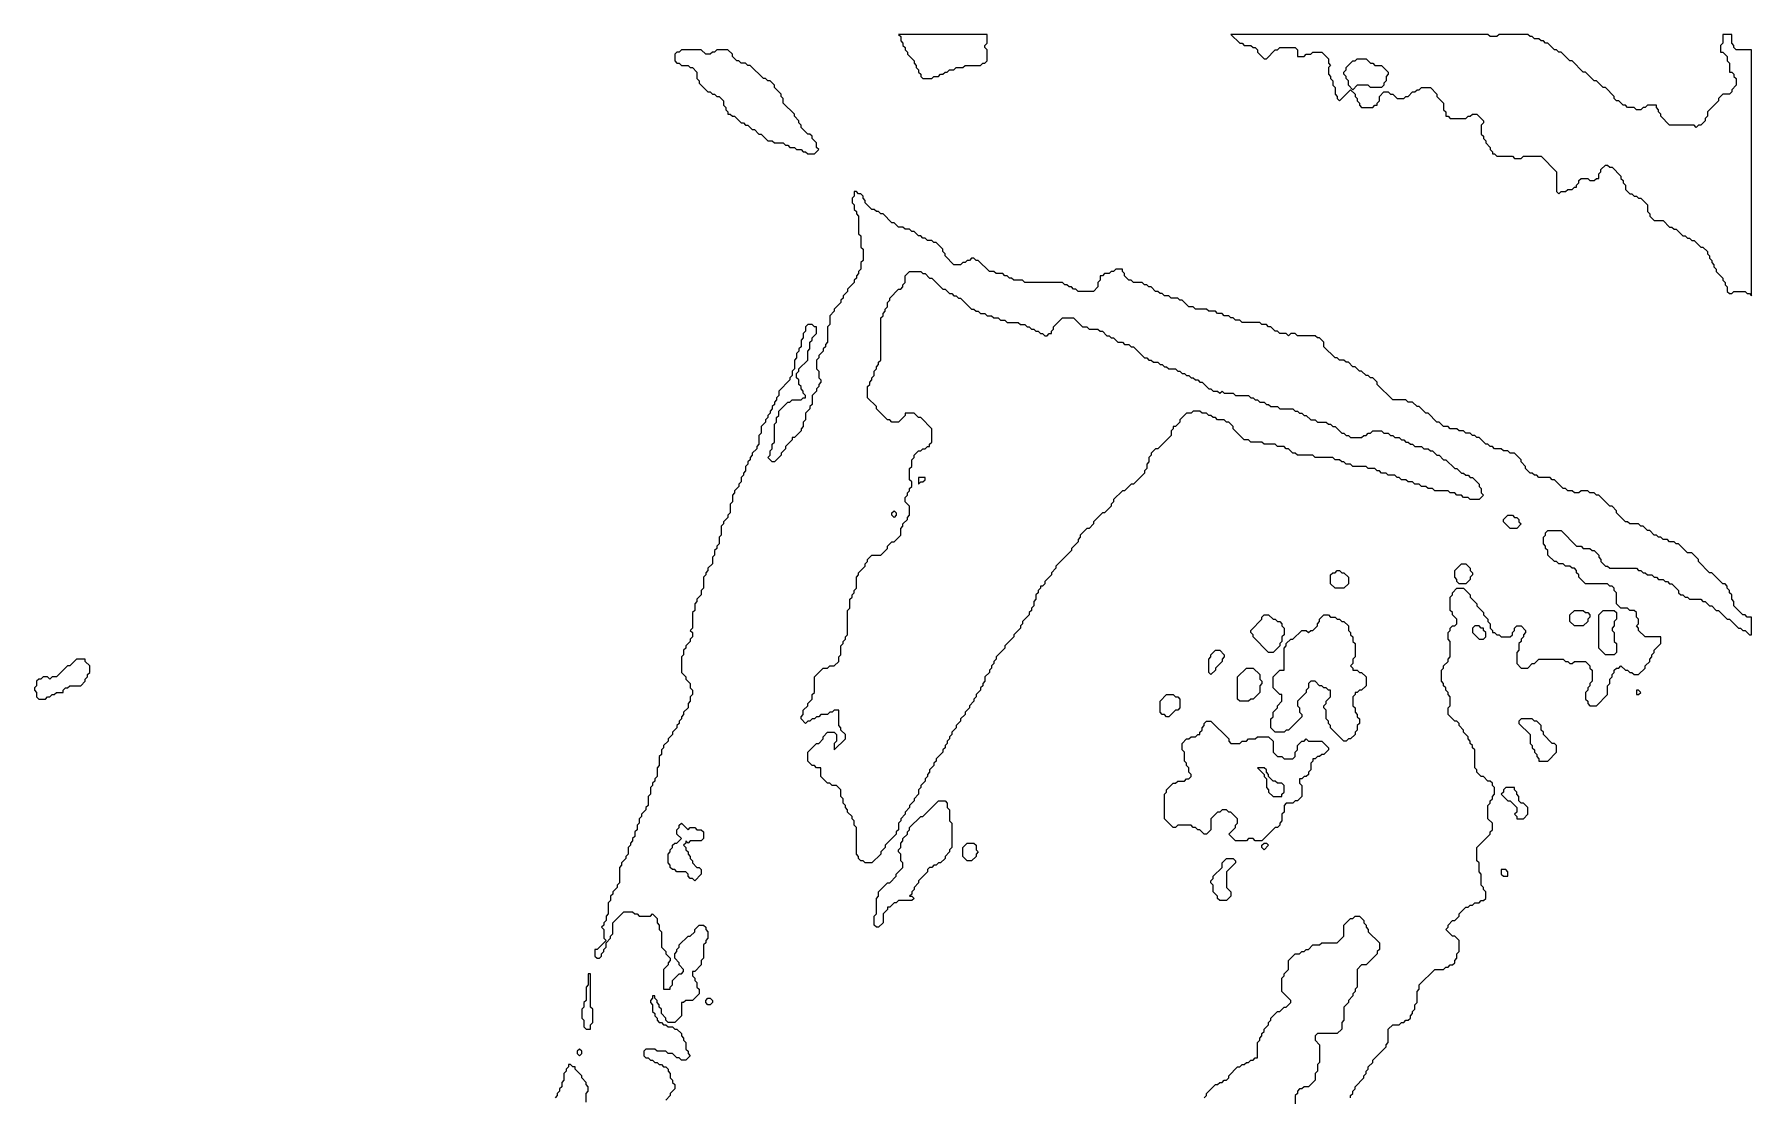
# Model space of a CAD drawing. Header units: millimetres. Extents: x 112 to 500, y 0 to 500.
# Drawn here: x 112 to 499.5, y 260.5 to 500 of the extents above; entities that cross this region are included whole.
import ezdxf

# ---------------------------------------------------------------- set-up
doc = ezdxf.new("R2010")
doc.units = ezdxf.units.MM

msp = doc.modelspace()

# ---------------------------------------------------------------- linework, layer by layer
for points in [[(307, 500), (307.5, 499.5), (307.5, 498.5), (308, 498), (308, 497.5), (308.5, 497), (308.5, 496.5), (309, 496), (309, 495.5), (310.5, 494), (310.5, 493.5), (311, 493), (311, 492.5), (311.5, 492), (311.5, 491.5), (312, 491), (312, 490.5), (312.5, 490), (314.5, 490), (315, 490.5), (316, 490.5), (316.5, 491), (317, 491), (317.5, 491.5), (318, 491.5), (318.5, 492), (319.5, 492), (320, 492.5), (321.5, 492.5), (322, 493), (325.5, 493), (326, 493.5), (326.5, 493.5), (327, 494), (327, 496.5), (326.5, 497), (326.5, 497.5), (327, 498), (327, 500)], [(382, 500), (384, 498), (384.5, 498), (385, 497.5), (386.5, 497.5), (387, 497), (387.5, 497), (388, 496.5), (388, 496), (389.5, 494.5), (390, 494.5), (392, 496.5), (392.5, 496.5), (393, 497), (396.5, 497), (397, 496.5), (397, 495), (398.5, 495), (399, 495.5), (400, 495.5), (400.5, 496), (402.5, 496), (404, 494.5), (404, 493.5), (404.5, 493), (404, 492.5), (404, 491), (404.5, 490.5), (404.5, 490), (405, 489.5), (405, 488.5), (405.5, 488), (405.5, 486.5), (406, 486), (406, 485.5), (406.5, 485), (409, 487.5), (410, 486.5), (410, 486), (410.5, 485.5), (410.5, 485), (411, 484.5), (411, 484), (411.5, 483.5), (414, 483.5), (414.5, 484), (415, 484), (415, 484.5), (415.5, 485), (415.5, 486), (416.5, 487), (417.5, 487), (418, 486.5), (418.5, 486.5), (419.5, 485.5), (421, 485.5), (421.5, 486), (422, 486), (423, 487), (423.5, 487), (424, 487.5), (424.5, 487.5), (425, 488), (427, 488), (428.5, 486.5), (428.5, 486), (430, 484.5), (430, 483), (430.5, 482.5), (430.5, 481.5), (431, 481.5), (431.5, 481), (435, 481), (435.5, 481.5), (436, 481.5), (436.5, 482), (437.5, 482), (439, 480.5), (439, 480), (438.5, 479.5), (438.5, 477.5), (439, 477), (439, 476.5), (439.5, 476), (439.5, 475.5), (440.5, 474.5), (440.5, 474), (441, 473.5), (441, 473), (441.5, 473), (442, 472.5), (445.5, 472.5), (446, 472), (447.5, 472), (448, 472.5), (452, 472.5), (455.5, 469), (455.5, 464.5), (456, 464), (456.5, 464.5), (457.5, 464.5), (458, 465), (459, 465), (459.5, 465.5), (460, 465.5), (460, 466), (460.5, 466.5), (460.5, 467), (461, 467.5), (462.5, 467.5), (463, 467), (464, 467), (464.5, 467.5), (465, 467.5), (465, 468.5), (465.5, 469), (465.5, 469.5), (466.5, 470.5), (467, 470.5), (467.5, 470), (468, 470), (470, 468), (470, 467.5), (470.5, 467), (470.5, 466.5), (471, 466), (471, 465), (472, 464), (472.5, 464), (473, 463.5), (473.5, 463.5), (474, 463), (474.5, 463), (476, 461.5), (476, 460), (476.5, 459.5), (476.5, 459), (477.5, 458), (479.5, 458), (481, 456.5), (481.5, 456.5), (482, 456), (482.5, 456), (484, 454.5), (484.5, 454.5), (485, 454), (485.5, 454), (486, 453.5), (486.5, 453.5), (488, 452), (488.5, 452), (489.5, 451), (489.5, 450.5), (490, 450), (490, 449.5), (490.5, 449), (490.5, 448.5), (491, 448), (491, 447.5), (491.5, 447), (491.5, 446.5), (493, 445), (493, 444.5), (493.5, 444), (493.5, 443.5), (494, 443), (494, 442), (494.5, 441.5), (495, 441.5), (495.5, 442), (498, 442), (498.5, 441.5), (499, 441.5), (499.5, 441), (499.5, 496.5), (496, 496.5), (495.5, 497), (495.5, 497.5), (495, 498), (495, 500), (493, 500), (493, 498), (492.5, 497.5), (492.5, 496), (493, 496), (494, 495), (494, 494), (494.5, 493.5), (494.5, 491.5), (495, 491.5), (495.5, 491), (495.5, 490.5), (496, 490), (496, 488.5), (495, 487.5), (495, 487), (494.5, 486.5), (493, 486.5), (492, 485.5), (492, 485), (489.5, 482.5), (489.5, 481.5), (489, 481), (489, 480.5), (488, 479.5), (487.5, 479.5), (487, 479), (486.5, 479.5), (481, 479.5), (479, 481.5), (479, 482), (478.5, 482.5), (478.5, 483), (478, 483.5), (478, 484), (476, 484), (475.5, 483.5), (475, 483.5), (474.5, 483), (473.5, 483), (473, 483.5), (471.5, 483.5), (471, 484), (470.5, 484), (469.5, 485), (469, 485), (468.5, 485.5), (468.5, 486), (466.5, 488), (466, 488), (464.5, 489.5), (464, 489.5), (462, 491.5), (461.5, 491.5), (459, 494), (458.5, 494), (456.5, 496), (456, 496), (455.5, 496.5), (455, 496.5), (453.5, 498), (453, 498), (452.5, 498.5), (452, 498.5), (451.5, 499), (450.5, 499), (450, 499.5), (449.5, 499.5), (449, 500), (442.5, 500), (442, 499.5), (440.5, 499.5), (440, 500)], [(258, 496.5), (257.5, 496), (257, 496), (256.5, 495.5), (256.5, 494), (257, 493.5), (257.5, 493.5), (258, 493), (259.5, 493), (260, 492.5), (260.5, 492.5), (261.5, 491.5), (261.5, 490), (262, 489.5), (262, 489), (264, 487), (264.5, 487), (265, 486.5), (265.5, 486.5), (266, 486), (266.5, 486), (267.5, 485), (267.5, 484), (268, 483.5), (268, 483), (268.5, 482.5), (268.5, 482), (269, 482), (269.5, 481.5), (270, 481.5), (271.5, 480), (272, 480), (272.5, 479.5), (273, 479.5), (274, 478.5), (274.5, 478.5), (275.5, 477.5), (276, 477.5), (277.5, 476), (278.5, 476), (279, 475.5), (281, 475.5), (281.5, 475), (282, 475), (282.5, 474.5), (283.5, 474.5), (284, 474), (285, 474), (285.5, 473.5), (286, 473.5), (286.5, 473), (288, 473), (289, 474), (288.5, 474.5), (288.5, 475.5), (287.5, 476.5), (287.5, 477), (287, 477.5), (286.5, 477.5), (285, 479), (285, 479.5), (284.5, 480), (284.5, 480.5), (283.5, 481.5), (283.5, 482), (281, 484.5), (281, 485.5), (280.5, 486), (280.5, 486.5), (279, 488), (279, 488.5), (278, 489.5), (277.5, 489.5), (277, 490), (276.5, 490), (273.5, 493), (273, 493), (272.5, 493.5), (271.5, 493.5), (271, 494), (270.5, 494), (269.5, 495), (269.5, 495.5), (268.5, 496.5), (266, 496.5), (265.5, 496), (265, 496), (264.5, 495.5), (263.5, 495.5), (262.5, 496.5)], [(410, 494), (410.5, 494.5), (412.5, 494.5), (413.5, 493.5), (414, 493.5), (414.5, 493), (416, 493), (417.5, 491.5), (417.5, 491), (417, 490.5), (417, 489.5), (416.5, 489), (416.5, 488.5), (416, 488), (413.5, 488), (413, 488.5), (410.5, 488.5), (409.5, 487.5), (408.5, 488.5), (408.5, 489.5), (408, 490), (408, 490.5), (407.5, 491), (407.5, 491.5), (408, 492), (408, 492.5), (409.5, 494)], [(309.5, 446.5), (312, 446.5), (312.5, 446), (313, 446), (314, 445), (314.5, 445), (317, 442.5), (317.5, 442.5), (318.5, 441.5), (319, 441.5), (319.5, 441), (320, 441), (320.5, 440.5), (321, 440.5), (323.5, 438), (324, 438), (324.5, 437.5), (325, 437.5), (325.5, 437), (326.5, 437), (327, 436.5), (328, 436.5), (328.5, 436), (329.5, 436), (330, 435.5), (331, 435.5), (331.5, 435), (334, 435), (334.5, 434.5), (335.5, 434.5), (336, 434), (336.5, 434), (337, 433.5), (337.5, 433.5), (338, 433), (338.5, 433), (339, 432.5), (339.5, 432.5), (340, 432), (340.5, 432), (341, 432.5), (341.5, 432.5), (341.5, 433), (342, 433.5), (342, 434), (344, 436), (346.5, 436), (348.5, 434), (349.5, 434), (350, 433.5), (352, 433.5), (352.5, 433), (353, 433), (354, 432), (354.5, 432), (355, 431.5), (355.5, 431.5), (356.5, 430.5), (357.5, 430.5), (358, 430), (359, 430), (359.5, 429.5), (360, 429.5), (362.5, 427), (363, 427), (363.5, 426.5), (364, 426.5), (364.5, 426), (365.5, 426), (366, 425.5), (366.5, 425.5), (367, 425), (367.5, 425), (368, 424.5), (369.5, 424.5), (370, 424), (370.5, 424), (371, 423.5), (371.5, 423.5), (372, 423), (372.5, 423), (373, 422.5), (373.5, 422.5), (374, 422), (374.5, 422), (375, 421.5), (375.5, 421.5), (377, 420), (377.5, 420), (378, 419.5), (379, 419.5), (379.5, 419), (380, 419.5), (380.5, 419), (382.5, 419), (383, 418.5), (386, 418.5), (386.5, 418), (387, 418), (387.5, 417.5), (388, 417.5), (388.5, 417), (389.5, 417), (390, 416.5), (390.5, 416.5), (391, 416), (392.5, 416), (393, 415.5), (396, 415.5), (396.5, 415), (397, 415), (397.5, 414.5), (398, 414.5), (398.5, 414), (399, 414), (400, 413), (401, 413), (401.5, 412.5), (403.5, 412.5), (404, 412), (404.5, 412), (405, 411.5), (405.5, 411.5), (407, 410), (407.5, 410), (408, 409.5), (408.5, 409.5), (409, 409), (411.5, 409), (412, 409.5), (412.5, 409.5), (413, 410), (413.5, 410), (414, 410.5), (416, 410.5), (416.5, 410), (417.5, 410), (418, 409.5), (418.5, 409.5), (419, 409), (420, 409), (420.5, 408.5), (421, 408.5), (421.5, 408), (422, 408), (422.5, 407.5), (423, 407.5), (423.5, 407), (425, 407), (425.5, 406.5), (426.5, 406.5), (427, 406), (427.5, 406), (428.5, 405), (429, 405), (430, 404), (430.5, 404), (432.5, 402), (433, 402), (434, 401), (434.5, 401), (435, 400.5), (435.5, 400.5), (436, 400), (436.5, 400), (438, 398.5), (438, 398), (438.5, 397.5), (438.5, 396.5), (439, 396), (438, 395), (436, 395), (435.5, 395.5), (434.5, 395.5), (434, 396), (433, 396), (432.5, 396.5), (431.5, 396.5), (431, 397), (428, 397), (427.5, 397.5), (426.5, 397.5), (426, 398), (425, 398), (424.5, 398.5), (423.5, 398.5), (423, 399), (422, 399), (421.5, 399.5), (420.5, 399.5), (420, 400), (419.5, 400), (419, 400.5), (417.5, 400.5), (417, 401), (416, 401), (415.5, 401.5), (415, 401.5), (414.5, 402), (413, 402), (412.5, 402.5), (409.5, 402.5), (409, 403), (408, 403), (407.5, 403.5), (407, 403.5), (406.5, 404), (405.5, 404), (405, 404.5), (401, 404.5), (400.5, 405), (397, 405), (396.5, 405.5), (396, 405.5), (395, 406.5), (394.5, 406.5), (394, 407), (392.5, 407), (392, 407.5), (389.5, 407.5), (389, 408), (386.5, 408), (386, 408.5), (385, 408.5), (382.5, 411), (382.5, 411.5), (381.5, 412.5), (381, 412.5), (380.5, 413), (379, 413), (378.5, 413.5), (378, 413.5), (377.5, 414), (377, 414), (376.5, 414.5), (375.5, 414.5), (375, 415), (373.5, 415), (373, 414.5), (372, 414.5), (370.5, 413), (370.5, 412.5), (369.5, 411.5), (369, 411.5), (369, 411), (368.5, 410.5), (368.5, 409.5), (365.5, 406.5), (365, 406.5), (364, 405.5), (364, 405), (363.5, 404.5), (363.5, 403.5), (363, 403), (363, 402), (362.5, 401.5), (362.5, 401), (360, 398.5), (359.5, 398.5), (358, 397), (357.5, 397), (355.5, 395), (355.5, 394.5), (355, 394), (355, 393.5), (353.5, 392), (353, 392), (351, 390), (351, 389.5), (350, 388.5), (349.5, 388.5), (348, 387), (348, 386.5), (347.5, 386), (347.5, 385.5), (346, 384), (346, 383.5), (342.5, 380), (342.5, 379.5), (341.5, 378.5), (341.5, 378), (340, 376.5), (340, 376), (339.5, 375.5), (339, 375.5), (339, 375), (338.5, 374.5), (338.5, 374), (338, 373.5), (338, 372.5), (337.5, 372), (337.5, 371), (337, 370.5), (337, 370), (336.5, 369.5), (336.5, 369), (335, 367.5), (335, 367), (334.5, 366.5), (334.5, 366), (333, 364.5), (333, 364), (331, 362), (331, 361.5), (329, 359.5), (329, 359), (328.5, 358.5), (328.5, 358), (328, 357.5), (328, 357), (327.5, 356.5), (327.5, 356), (326.5, 355), (326.5, 354), (326, 353.5), (326, 353), (325.5, 352.5), (325.5, 352), (324.5, 351), (324.5, 350.5), (324, 350), (324, 349.5), (323, 348.5), (323, 348), (322, 347), (322, 346.5), (321, 345.5), (321, 345), (320, 344), (320, 343.5), (319, 342.5), (319, 342), (318.5, 341.5), (318.5, 341), (318, 340.5), (318, 340), (317.5, 339.5), (317.5, 339), (317, 338.5), (317, 338), (315.5, 336.5), (315.5, 336), (315, 335.5), (315, 335), (314, 334), (314, 333.5), (313.5, 333), (313.5, 332.5), (313, 332), (313, 331.5), (312, 330.5), (312, 330), (311.5, 329.5), (311.5, 328.5), (310.5, 327.5), (310.5, 327), (309.5, 326), (309.5, 325.5), (308.5, 324.5), (308.5, 324), (307.5, 323), (307.5, 322.5), (307, 322), (307, 320.5), (306.5, 320), (306.5, 319.5), (304, 317), (304, 316.5), (303, 315.5), (303, 315), (301, 313), (299.5, 313), (299, 313.5), (298.5, 313.5), (298, 314), (298, 314.5), (297.5, 315), (297.5, 321), (297, 321.5), (297, 322.5), (296.5, 323), (296.5, 323.5), (295.5, 324.5), (295.5, 325), (295, 325.5), (295, 326), (294.5, 326.5), (294.5, 327.5), (294, 328), (294, 329.5), (293, 330.5), (292, 330.5), (291.5, 331), (291, 331), (289.5, 332.5), (289.5, 334.5), (288.5, 334.5), (288, 335), (287.5, 335), (286.5, 336), (286.5, 338), (288.5, 340), (289, 340), (290, 341), (290, 341.5), (291, 342.5), (292.5, 342.5), (293, 342), (293, 340.5), (292.5, 340), (292.5, 338.5), (295, 341), (295, 342), (294, 343), (294, 343.5), (293.5, 344), (293.5, 347.5), (292.5, 347.5), (292, 347), (291.5, 347), (291, 346.5), (289.5, 346.5), (289, 346), (288.5, 346), (288, 345.5), (287.5, 345.5), (287, 345), (286.5, 345), (286, 344.5), (285, 345.5), (285, 346), (285.5, 346.5), (285.5, 347.5), (286.5, 348.5), (286.5, 349), (287.5, 350), (287.5, 351), (288, 351.5), (288, 355), (290, 357), (291, 357), (291.5, 357.5), (292.5, 357.5), (293.5, 358.5), (293.5, 359.5), (294, 360), (294, 362), (294.5, 362.5), (294.5, 363), (295, 363.5), (295, 364), (295.5, 364.5), (295.5, 370), (296, 370.5), (296, 372.5), (296.5, 373), (296.5, 373.5), (297, 374), (297, 374.5), (297.5, 375), (297.5, 377.5), (298, 378), (298, 378.5), (299.5, 380), (299.5, 380.5), (300, 381), (300, 381.5), (301, 382.5), (303, 382.5), (304.5, 384), (304.5, 384.5), (305.5, 385.5), (306, 385.5), (307.5, 387), (307.5, 388.5), (308, 389), (308, 389.5), (309, 390.5), (309, 391), (309.5, 391.5), (309.5, 393.5), (308.5, 394.5), (308.5, 395.5), (309, 396), (309, 396.5), (309.5, 397), (309.5, 397.5), (310, 398), (310, 399), (309.5, 399.5), (309.5, 402), (310, 402.5), (310, 404), (310.5, 404.5), (310.5, 405), (311.5, 406), (312, 406), (312.5, 406.5), (313, 406.5), (313.5, 407), (314, 407), (314, 407.5), (314.5, 408), (314.5, 411), (312, 413.5), (311.5, 413.5), (310.5, 414.5), (308.5, 414.5), (308.5, 414), (307, 412.5), (305.5, 412.5), (305, 413), (304.5, 413), (302, 415.5), (302, 416), (300, 418), (300, 420.5), (300.5, 421), (300.5, 421.5), (301, 422), (301, 422.5), (301.5, 423), (301.5, 424), (302, 424.5), (302, 425), (302.5, 425.5), (302.5, 426), (303, 426.5), (303, 436), (303.5, 436.5), (303.5, 437), (304, 437.5), (304, 438), (304.5, 438.5), (304.5, 439.5), (305, 440), (305, 440.5), (307, 442.5), (307.5, 442.5), (308, 443), (308, 443.5), (308.5, 444), (308.5, 445.5)], [(311.5, 400), (311.5, 398.5), (312, 399), (312.5, 399), (313, 399.5), (313, 400)], [(305.5, 392), (306, 392.5), (306.5, 392), (306.5, 391.5), (306, 391), (305.5, 391.5)], [(444.5, 391.5), (445.5, 391.5), (446, 391), (446.5, 391), (447, 390.5), (447, 390), (447.5, 389.5), (446.5, 388.5), (445, 388.5), (443.5, 390), (443.5, 390.5)], [(434, 380.5), (435, 380.5), (436, 379.5), (436, 379), (436.5, 378.5), (436.5, 378), (436, 377.5), (436, 377), (435, 376), (433.5, 376), (433, 376.5), (433, 377), (432.5, 377.5), (432.5, 379)], [(405.5, 378.5), (406, 379), (406.5, 379), (407, 378.5), (407.5, 378.5), (408.5, 377.5), (408.5, 376), (407.5, 375), (405.5, 375), (404.5, 376), (404.5, 378), (405, 378.5)], [(389, 368.5), (389.5, 369), (390.5, 369), (391.5, 368), (392, 368), (392.5, 367.5), (393, 367.5), (393.5, 367), (393.5, 366.5), (394, 366), (394, 364.5), (393.5, 364), (393.5, 363), (393, 362.5), (393, 362), (391.5, 360.5), (390.5, 360.5), (387, 364), (387, 364.5), (386.5, 365), (386.5, 365.5), (389, 368)], [(403, 369), (404, 369), (404.5, 368.5), (405.5, 368.5), (406, 368), (406.5, 368), (407, 367.5), (407.5, 367.5), (408.5, 366.5), (408.5, 365.5), (409, 365), (409, 364.5), (409.5, 364), (409.5, 363), (410, 362.5), (410, 359.5), (409.5, 359), (409.5, 358), (409, 357.5), (409.5, 357), (409.5, 356.5), (410.5, 356.5), (411, 356), (411.5, 356), (412.5, 355), (412.5, 353), (411.5, 352), (411, 352), (410.5, 351.5), (410, 351.5), (410, 351), (409.5, 350.5), (409.5, 348.5), (410, 348), (410, 347), (410.5, 346.5), (410.5, 346), (411, 345.5), (411, 344.5), (410.5, 344), (410.5, 343), (410, 342.5), (410, 342), (409, 341), (408.5, 341), (408, 340.5), (407.5, 340.5), (404.5, 343.5), (404.5, 344), (404, 344.5), (404, 345), (403.5, 345.5), (403.5, 347.5), (403, 348), (403, 348.5), (403.5, 349), (403.5, 349.5), (404.5, 350.5), (404.5, 352), (404, 352), (403.5, 352.5), (403, 352.5), (402.5, 353), (402, 353), (401, 354), (400, 354), (399.5, 353.5), (399.5, 352.5), (399, 352), (399, 351.5), (397, 349.5), (397, 348.5), (397.5, 348), (397.5, 347), (398, 346.5), (398, 346), (395, 343), (394.5, 343), (394, 342.5), (392, 342.5), (391, 343.5), (391, 345.5), (391.5, 346), (391.5, 347), (392.5, 348), (392.5, 348.5), (393.5, 349.5), (393.5, 351), (393, 351), (391.5, 352.5), (391.5, 355), (393, 356.5), (394, 356.5), (394, 361.5), (394.5, 362), (394.5, 362.5), (395.5, 363.5), (396, 363.5), (398, 365.5), (399, 365.5), (399.5, 365), (400, 365.5), (400.5, 365.5), (401.5, 366.5), (401.5, 367), (402, 367.5), (402, 368)], [(459.5, 370), (461.5, 370), (462, 369.5), (462.5, 369.5), (463, 369), (463, 368.5), (462.5, 368), (462.5, 367.5), (461.5, 366.5), (459.5, 366.5), (458.5, 367.5), (458.5, 369)], [(466, 370), (468.5, 370), (469, 369.5), (469, 368), (468.5, 367.5), (468.5, 366.5), (468, 366), (468, 365.5), (468.5, 365), (468.5, 363), (469, 362.5), (469, 360.5), (468.5, 360), (466.5, 360), (465, 361.5), (465, 369)], [(437, 366.5), (436.5, 366), (436.5, 365), (438, 363.5), (439, 363.5), (439.5, 364), (439.5, 365), (439, 365.5), (439, 366), (438.5, 366), (438, 366.5)], [(378.5, 361), (379.5, 361), (380.5, 360), (380.5, 359.5), (380, 359), (380, 358.5), (378.5, 357), (378.5, 356.5), (377.5, 355.5), (377, 356), (377, 359), (377.5, 359.5), (377.5, 360)], [(121.5, 359), (120, 357.5), (119.5, 357.5), (117, 355), (116, 355), (115.5, 354.5), (115, 355), (114, 355), (113.5, 354.5), (113, 354.5), (112.5, 354), (112.5, 353), (112, 352.5), (112, 352), (112.5, 351.5), (112.5, 350.5), (113, 350), (114.5, 350), (115, 350.5), (115.5, 350.5), (116, 351), (116.5, 351), (117, 351.5), (118.5, 351.5), (118.5, 352), (119, 352.5), (119.5, 352.5), (120, 353), (122.5, 353), (123.5, 354), (123.5, 354.5), (124, 355), (124, 355.5), (124.5, 356), (124.5, 357.5), (123.5, 358.5), (123.5, 359)], [(385.5, 357), (387, 357), (388.5, 355.5), (388.5, 354.5), (389, 354), (389, 353.5), (388.5, 353), (388.5, 351.5), (387, 350), (386.5, 350), (386, 349.5), (384, 349.5), (383.5, 350), (383.5, 355)], [(367.5, 351), (369, 351), (369.5, 350.5), (370, 350.5), (370.5, 350), (370.5, 348), (370, 347.5), (369.5, 347.5), (368, 346), (367.5, 346), (367, 346.5), (366.5, 346.5), (366, 347), (366, 349.5)], [(473.5, 352), (473.5, 351), (474, 351), (474.5, 351.5), (474, 352)], [(376, 344.5), (376.5, 345), (377.5, 345), (381.5, 341), (381.5, 340.5), (382, 340), (384, 340), (384.5, 340.5), (385.5, 340.5), (386, 341), (387.5, 341), (388, 341.5), (390.5, 341.5), (391.5, 340.5), (391.5, 338), (392.5, 337), (393.5, 337), (394, 336.5), (396, 336.5), (396.5, 337), (396.5, 338), (397, 338.5), (397, 339.5), (398, 340.5), (398.5, 340.5), (399, 341), (399.5, 340.5), (402.5, 340.5), (404, 339), (404, 338.5), (403, 337.5), (402.5, 337.5), (402, 337), (401.5, 337), (401, 336.5), (400.5, 336.5), (400.5, 336), (400, 335.5), (400, 334), (399.5, 333.5), (399.5, 333), (399, 332.5), (398.5, 332.5), (398, 332), (397.5, 332), (397.5, 331), (398, 330.5), (398, 328), (397, 327), (396.5, 327), (396, 326.5), (394.5, 326.5), (394, 326), (394, 324.5), (393.5, 324), (393.5, 322.5), (393, 322), (393, 321.5), (392.5, 321), (392, 321), (389, 318), (387.5, 318), (387, 318.5), (386, 318.5), (385.5, 318), (383, 318), (381.5, 319.5), (383, 321), (383, 321.5), (383.5, 322), (383.5, 323), (382, 324.5), (381.5, 324.5), (381, 325), (380, 325), (379.5, 324.5), (379, 324.5), (377.5, 323), (377.5, 320.5), (376.5, 319.5), (376, 319.5), (375, 320.5), (374.5, 320.5), (374, 321), (373.5, 321), (373, 321.5), (370, 321.5), (369.5, 321), (369, 321), (367, 323), (367, 328.5), (367.5, 329), (367.5, 329.5), (369, 331), (369.5, 331), (370, 331.5), (371.5, 331.5), (372, 332), (372.5, 332), (373, 332.5), (373, 333), (372.5, 333.5), (372.5, 334.5), (372, 335), (372, 335.5), (371.5, 336), (371.5, 338), (371, 338.5), (371, 340), (372, 341), (372.5, 341), (373, 341.5), (374, 341.5), (374.5, 342), (375, 342), (375, 342.5), (375.5, 343), (375.5, 343.5), (376, 344)], [(447.5, 345.5), (447, 345), (447, 344.5), (449.5, 342), (449.5, 340), (450, 339.5), (450, 339), (450.5, 338.5), (450.5, 338), (451, 337.5), (451, 337), (451.5, 336.5), (451.5, 336), (453.5, 336), (455.5, 338), (455.5, 339.5), (455, 340), (454.5, 340), (452.5, 342), (452.5, 342.5), (452, 343), (452, 344), (451, 345), (450.5, 345), (450, 345.5)], [(388, 334.5), (389.5, 333), (389.5, 332.5), (390, 332), (390, 330), (390.5, 329.5), (390.5, 329), (391.5, 328), (393.5, 328), (393.5, 328.5), (394, 329), (394, 330.5), (393.5, 331), (392.5, 331), (392, 331.5), (391.5, 331.5), (390.5, 332.5), (390.5, 333), (390, 333.5), (390, 334), (389.5, 334.5)], [(444, 330), (443.5, 329.5), (443.5, 329), (443, 328.5), (444.5, 327), (445, 327), (446.5, 325.5), (446.5, 324.5), (446, 324), (446.5, 323.5), (446.5, 323), (448, 323), (449, 324), (449, 325.5), (448, 326.5), (447.5, 326.5), (447, 327), (447, 328), (446.5, 328.5), (446.5, 329), (446, 329.5), (446, 330)], [(316, 327), (317.5, 327), (318, 326.5), (318, 325.5), (318.5, 325), (318.5, 322.5), (319, 322), (319, 316.5), (318.5, 316), (318.5, 315.5), (317.5, 314.5), (317.5, 314), (316.5, 313), (316, 313), (315.5, 312.5), (315, 312.5), (314.5, 312), (314, 312), (313.5, 311.5), (313.5, 311), (311.5, 309), (311.5, 308.5), (310.5, 307.5), (310.5, 307), (310, 306.5), (310, 306), (309.5, 305.5), (310, 305.5), (310.5, 305), (310, 304.5), (307, 304.5), (306.5, 304), (306, 304), (305, 303), (304.5, 303), (304.5, 302.5), (303.5, 301.5), (303.5, 299.5), (302.5, 298.5), (302, 298.5), (301.5, 299), (301.5, 301), (302, 301.5), (302, 305), (302.5, 305.5), (302.5, 306.5), (304.5, 308.5), (305, 308.5), (306.5, 310), (306.5, 310.5), (308, 312), (308, 313), (307.5, 313.5), (307.5, 315), (307, 315.5), (307, 316), (307.5, 316.5), (307.5, 317.5), (308, 318), (308, 318.5), (309, 319.5), (309, 320), (309.5, 320.5), (309.5, 321), (312, 323.5), (312.5, 323.5)], [(257.5, 321.5), (258, 322), (259.5, 320.5), (260, 321), (261, 321), (261.5, 320.5), (262.5, 320.5), (263, 320), (263, 318.5), (262.5, 318), (260, 318), (259.5, 317.5), (259, 318), (259, 317.5), (258.5, 317), (259, 316.5), (259, 316), (259.5, 315.5), (259.5, 315), (260, 314.5), (260, 314), (260.5, 313.5), (260.5, 313), (261.5, 312), (262, 312), (262.5, 311.5), (262.5, 310.5), (261, 309), (260.5, 309.5), (260, 309.5), (259.5, 310), (259.5, 310.5), (259, 311), (257, 311), (256.5, 311.5), (256, 311.5), (255.5, 312), (255.5, 312.5), (255, 313), (255, 315), (255.5, 315.5), (255.5, 316), (256, 316.5), (256, 317), (256.5, 317.5), (257, 317.5), (258, 318.5), (257, 319.5), (257, 320.5), (257.5, 321)], [(322.5, 317.5), (324, 317.5), (324.5, 317), (324.5, 316), (325, 315.5), (324.5, 315), (324.5, 314.5), (323.5, 313.5), (322.5, 313.5), (321.5, 314.5), (321.5, 316.5)], [(381, 314), (382.5, 314), (383, 313.5), (383, 313), (381, 311), (381, 307.5), (382, 306.5), (382, 305.5), (381, 304.5), (379.5, 304.5), (379, 305), (379, 305.5), (378, 306.5), (378, 308), (377.5, 308.5), (377.5, 309), (378, 309.5), (378, 310), (380, 312), (380, 313)], [(389, 317), (389.5, 317.5), (390, 317.5), (390.5, 317), (389.5, 316), (389, 316.5)], [(443, 311.5), (443, 310.5), (443.5, 310), (444.5, 310), (444.5, 311), (444, 311.5)], [(237, 288), (237, 285.5), (236.5, 285), (236.5, 282), (236, 281.5), (236, 280.5), (235.5, 280), (235.5, 278), (236, 277.5), (236, 276), (236.5, 275.5), (237.5, 275.5), (237.5, 276.5), (238, 277), (238, 280), (237.5, 280.5), (237.5, 288)], [(263.5, 282), (264, 282.5), (264.5, 282.5), (265, 282), (265, 281.5), (264.5, 281), (264, 281), (263.5, 281.5)], [(235, 271), (234.5, 270.5), (234.5, 270), (235, 269.5), (235.5, 270), (235.5, 270.5)]]:
    msp.add_lwpolyline(points, close=True)
for points in [[(409, 260), (409, 260.5), (409.5, 261), (409.5, 261.5), (410, 262), (410, 262.5), (412, 264.5), (412, 265), (412.5, 265.5), (412.5, 266), (413, 266.5), (413, 267), (414, 268), (414, 268.5), (417, 271.5), (417, 272), (417.5, 272.5), (417.5, 275.5), (418.5, 276.5), (420, 276.5), (420.5, 277), (421, 277), (421.5, 277.5), (422, 277.5), (422.5, 278), (422.5, 278.5), (423, 279), (423, 279.5), (423.5, 280), (423.5, 281), (424, 281.5), (424, 284), (424.5, 284.5), (424.5, 285.5), (428, 289), (430, 289), (430.5, 289.5), (431, 289.5), (431.5, 290), (432, 290), (432.5, 290.5), (432.5, 291), (433, 291.5), (433, 292.5), (433.5, 293), (433.5, 295.5), (432.5, 296.5), (432, 296.5), (430.5, 298), (431, 298.5), (431, 299), (432, 300), (432.5, 300), (433.5, 301), (433.5, 301.5), (435, 303), (435.5, 303), (436, 303.5), (436.5, 303.5), (437, 304), (438, 304), (438.5, 304.5), (439, 304.5), (439.5, 305), (439.5, 306.5), (439, 307), (439, 307.5), (438.5, 308), (438.5, 310.5), (438, 311), (438, 313), (437.5, 313.5), (437.5, 316.5), (440.5, 319.5), (440.5, 320), (441, 320.5), (441, 322), (440, 323), (440, 326), (440.5, 326.5), (440.5, 327), (441, 327.5), (441, 328), (441.5, 328.5), (441.5, 330), (441, 330.5), (441, 331), (440.5, 331.5), (440, 331.5), (439, 332.5), (438.5, 332.5), (437.5, 333.5), (437.5, 334), (437, 334.5), (437, 338.5), (436.5, 339), (436.5, 339.5), (436, 340), (436, 340.5), (435.5, 341), (435.5, 341.5), (434.5, 342.5), (434.5, 343), (433.5, 344), (433.5, 344.5), (433, 345), (432.5, 345), (431, 346.5), (431, 348), (431.5, 348.5), (431.5, 350.5), (431, 351), (431, 351.5), (430.5, 352), (430.5, 352.5), (430, 353), (430, 353.5), (429.5, 354), (429.5, 356.5), (430, 357), (430, 357.5), (431, 358.5), (431, 359), (431.5, 359.5), (431.5, 363), (431, 363.5), (431, 365), (431.5, 365.5), (431.5, 366), (432, 366.5), (432.5, 366.5), (433, 367), (433, 368), (432, 369), (432, 369.5), (431.5, 370), (431.5, 373), (432, 373.5), (432, 374), (433, 375), (434.5, 375), (436, 373.5), (436, 373), (437.5, 371.5), (437.5, 371), (439, 369.5), (439, 369), (440, 368), (440, 367.5), (440.5, 367), (440.5, 366), (441, 365.5), (441, 365), (441.5, 365), (442, 364.5), (442.5, 364.5), (443, 364), (445, 364), (445.5, 364.5), (445.5, 365), (446, 365.5), (446, 366), (446.5, 366.5), (447.5, 366.5), (448.5, 365.5), (448.5, 365), (448, 364.5), (448, 364), (447.5, 363.5), (447.5, 363), (447, 362.5), (447, 361), (446.5, 360.5), (446.5, 358), (447.5, 357), (449, 357), (450, 358), (450.5, 358), (451.5, 359), (457, 359), (457.5, 358.5), (458, 358.5), (458.5, 358), (459, 358), (459.5, 358.5), (462, 358.5), (463, 357.5), (463, 357), (463.5, 356.5), (463.5, 354), (463, 353.5), (463, 353), (462.5, 352.5), (462.5, 352), (462, 351.5), (462, 350), (462.5, 349.5), (462.5, 349), (463, 348.5), (464.5, 348.5), (467, 351), (467, 353), (467.5, 353.5), (467.5, 354.5), (468, 355), (468, 355.5), (468.5, 356), (468.5, 356.5), (469, 357), (469.5, 357), (470, 357.5), (471, 356.5), (471.5, 356.5), (472, 356), (472.5, 356), (473, 355.5), (474, 355.5), (475.5, 357), (475.5, 357.5), (476.5, 358.5), (476.5, 359), (477, 359.5), (477, 360), (477.5, 360.5), (477.5, 361), (479, 362.5), (479, 364), (475.5, 364), (474, 365.5), (474, 366), (473.5, 366.5), (474, 367), (474, 368), (473.5, 368.5), (473.5, 369.5), (473, 370), (472, 370), (471.5, 370.5), (470, 370.5), (469, 371.5), (469, 374), (468.5, 374.5), (468.5, 375), (468, 375.5), (467.5, 375.5), (467, 376), (462, 376), (460.5, 377.5), (460.5, 378), (460, 378.5), (460, 379), (459.5, 379.5), (459, 379.5), (458.5, 380), (457.5, 380), (457, 380.5), (456, 380.5), (455.5, 381), (455, 381), (453.5, 382.5), (453.5, 383.5), (453, 384), (453, 384.5), (452.5, 385), (452.5, 386.5), (453, 387), (453, 387.5), (453.5, 388), (456.5, 388), (460, 384.5), (461, 384.5), (461.5, 384), (463, 384), (463.5, 383.5), (464, 383.5), (465, 382.5), (465, 382), (465.5, 381.5), (465.5, 381), (466.5, 380), (467, 380), (467.5, 379.5), (473.5, 379.5), (474, 379), (474.5, 379), (475, 378.5), (475.5, 378.5), (476, 378), (477, 378), (477.5, 377.5), (478, 377.5), (478.5, 377), (479.5, 377), (480, 376.5), (480.5, 376.5), (481, 376), (481.5, 376), (483, 374.5), (483, 374), (483.5, 373.5), (484, 373.5), (484.5, 373), (485, 373), (485.5, 372.5), (488, 372.5), (488.5, 372), (489, 372), (490, 371), (490.5, 371), (491.5, 370), (492, 370), (494, 368), (494.5, 368), (496.5, 366), (497, 366), (497.5, 365.5), (498, 365.5), (499, 364.5), (499.5, 364.5), (499.5, 368.5), (498.5, 368.5), (498, 369), (497.5, 369), (495.5, 371), (495.5, 372), (495, 372.5), (495, 373.5), (494.5, 374), (494.5, 374.5), (494, 375), (494, 375.5), (493.5, 376), (493, 376), (490.5, 378.5), (490, 378.5), (487.5, 381), (487.5, 381.5), (486, 383), (485, 383), (483, 385), (482.5, 385), (482, 385.5), (481, 385.5), (480.5, 386), (479.5, 386), (479, 386.5), (478.5, 386.5), (478, 387), (477.5, 387), (476.5, 388), (476, 388), (475, 389), (474.5, 389), (474, 389.5), (472, 389.5), (471.5, 390), (471, 390), (469, 392), (469, 392.5), (468, 393.5), (467.5, 393.5), (465, 396), (464.5, 396), (464, 396.5), (463, 396.5), (462.5, 397), (461, 397), (460.5, 396.5), (459.5, 396.5), (459, 397), (458, 397), (457.5, 397.5), (457, 397.5), (455, 399.5), (454.5, 399.5), (454, 400), (451.5, 400), (451, 400.5), (450.5, 400.5), (450, 401), (449.5, 401), (448.5, 402), (448.5, 402.5), (447.5, 403.5), (447.5, 404), (446, 405.5), (445, 405.5), (444.5, 406), (443.5, 406), (443, 406.5), (441.5, 406.5), (441, 407), (440.5, 407), (440, 407.5), (439.5, 407.5), (438, 409), (437.5, 409), (437, 409.5), (436.5, 409.5), (436, 410), (435, 410), (434.5, 410.5), (433.5, 410.5), (433, 411), (431.5, 411), (431, 411.5), (430, 411.5), (429, 412.5), (428.5, 412.5), (426.5, 414.5), (426, 414.5), (424.5, 416), (424, 416), (423, 417), (422, 417), (421.5, 417.5), (418.5, 417.5), (415, 421), (415, 421.5), (414, 422.5), (413.5, 422.5), (413, 423), (412.5, 423), (411.5, 424), (411, 424), (410, 425), (409.5, 425), (408.5, 426), (408, 426), (407.5, 426.5), (406.5, 426.5), (406, 427), (405.5, 427), (403, 429.5), (403, 430.5), (402, 431.5), (401.5, 431.5), (401, 432), (397, 432), (396.5, 432.5), (395.5, 432.5), (395, 432), (394.5, 432.5), (393, 432.5), (392.5, 433), (392, 433), (391, 434), (390.5, 434), (390, 434.5), (389, 434.5), (388.5, 435), (384.5, 435), (384, 435.5), (383, 435.5), (382.5, 436), (382, 436), (381.5, 436.5), (380.5, 436.5), (380, 437), (379, 437), (378.5, 437.5), (377, 437.5), (376.5, 438), (374, 438), (373.5, 438.5), (372.5, 438.5), (371, 440), (370.5, 440), (370, 440.5), (368.5, 440.5), (368, 441), (367, 441), (366.5, 441.5), (366, 441.5), (365.5, 442), (365, 442), (364, 443), (363.5, 443), (363, 443.5), (362.5, 443.5), (362, 444), (360, 444), (359.5, 444.5), (359, 444.5), (358, 445.5), (358, 446), (357.5, 446.5), (357.5, 447), (356, 447), (355.5, 446.5), (355, 446.5), (354.5, 446), (353.5, 446), (353, 445.5), (352.5, 445.5), (352.5, 444.5), (352, 444), (352, 443), (351, 442), (347.5, 442), (347, 442.5), (346.5, 442.5), (346, 443), (345.5, 443), (345, 443.5), (344.5, 443.5), (344, 444), (335.5, 444), (335, 444.5), (333, 444.5), (332.5, 445), (332, 445), (331.5, 445.5), (331, 445.5), (330.5, 446), (329, 446), (328.5, 446.5), (327.5, 446.5), (325, 449), (324.5, 449), (324, 449.5), (323.5, 449.5), (323, 449), (322.5, 449), (322, 448.5), (321.5, 448.5), (321, 448), (319.5, 448), (317.5, 450), (317.5, 450.5), (317, 451), (317, 451.5), (315.5, 453), (315, 453), (314.5, 453.5), (313.5, 453.5), (313, 454), (312.5, 454), (312, 454.5), (311.5, 454.5), (310.5, 455.5), (310, 455.5), (309.5, 456), (308.5, 456), (308, 456.5), (307, 456.5), (306, 457.5), (305.5, 457.5), (303.5, 459.5), (303, 459.5), (302.5, 460), (302, 460), (301.5, 460.5), (301, 460.5), (299.5, 462), (299.5, 462.5), (299, 463), (299, 463.5), (298.5, 464), (298, 464), (297.5, 464.5), (297, 464.5), (297, 463.5), (296.5, 463), (296.5, 462), (297, 461.5), (297, 460.5), (297.5, 460), (297.5, 459.5), (298, 459), (298, 455), (298.5, 454.5), (298.5, 452), (299, 451.5), (299, 449), (298.5, 448.5), (298.5, 447), (298, 446.5), (298, 446), (297.5, 445.5), (297.5, 445), (297, 444.5), (297, 444), (295.5, 442.5), (295.5, 442), (294.5, 441), (294.5, 440.5), (294, 440), (294, 439.5), (292.5, 438), (292.5, 437.5), (291.5, 436.5), (291.5, 434.5), (291, 434), (291, 430.5), (290.5, 430), (290.5, 429.5), (290, 429), (290, 428.5), (289, 427.5), (289, 427), (288.5, 426.5), (288.5, 424.5), (289, 424), (289, 422.5), (289.5, 422), (289.5, 421.5), (289, 421), (289, 420.5), (288.5, 420), (288.5, 419.5), (287.5, 418.5), (287.5, 416.5), (287, 416), (287, 415.5), (286, 414.5), (286, 413), (285.5, 412.5), (285.5, 411.5), (285, 411), (285, 410.5), (283.5, 409), (283, 409), (283, 408.5), (281.5, 407), (281.5, 406.5), (280.5, 405.5), (280.5, 405), (279, 403.5), (278.5, 403.5), (277.5, 404.5), (278, 405), (278, 406), (278.5, 406.5), (278.5, 407.5), (279, 408), (279, 412), (279.5, 412.5), (279.5, 413.5), (280, 414), (280, 415), (282, 417), (282.5, 417), (283, 417.5), (285, 417.5), (285.5, 418), (286, 418), (286, 418.5), (285.5, 419), (285.5, 419.5), (285, 420), (285, 420.5), (284.5, 421), (284.5, 422), (284, 422.5), (284, 423.5), (284.5, 424), (284.5, 424.5), (286.5, 426.5), (286.5, 428.5), (287, 429), (287, 430.5), (287.5, 431), (287.5, 431.5), (288.5, 432.5), (288.5, 434), (288, 434), (287.5, 434.5), (286.5, 434.5), (286, 434), (286, 433), (285.5, 432.5), (285.5, 431.5), (285, 431), (285, 429.5), (284.5, 429), (284.5, 428.5), (284, 428), (284, 427), (283.5, 426.5), (283.5, 424.5), (283, 424), (283, 423), (282.5, 422.5), (282.5, 422), (280, 419.5), (280, 418.5), (279.5, 418), (279.5, 417.5), (279, 417), (279, 416.5), (278.5, 416), (278.5, 415.5), (278, 415), (278, 414.5), (277.5, 414), (277.5, 413.5), (277, 413), (277, 412.5), (276, 411.5), (276, 410), (275.5, 409.5), (275.5, 407.5), (275, 407), (275, 406.5), (274, 405.5), (274, 405), (273.5, 404.5), (273.5, 404), (273, 403.5), (273, 403), (272.5, 402.5), (272.5, 401.5), (272, 401), (272, 400.5), (271.5, 400), (271.5, 399), (271, 398.5), (271, 398), (270, 397), (270, 396.5), (269.5, 396), (269.5, 394.5), (269, 394), (269, 392), (268.5, 391.5), (268.5, 391), (267.5, 390), (267.5, 389.5), (267, 389), (267, 387), (266.5, 386.5), (266.5, 385), (266, 384.5), (266, 384), (265.5, 383.5), (265.5, 382.5), (265, 382), (265, 380.5), (264, 379.5), (264, 379), (263.5, 378.5), (263.5, 378), (263, 377.5), (263, 375), (262.5, 374.5), (262.5, 373.5), (261.5, 372.5), (261.5, 372), (261, 371.5), (261, 370), (260.5, 369.5), (260.5, 366), (260, 365.5), (260.5, 365), (260.5, 364), (260, 363.5), (260, 363), (259, 362), (259, 361.5), (258.5, 361), (258.5, 360), (258, 359.5), (258, 356), (259, 355), (259, 354.5), (260, 353.5), (260, 352.5), (260.5, 352), (260.5, 351), (260, 350.5), (260, 349.5), (259.5, 349), (259.5, 348), (258.5, 347), (258.5, 346.5), (258, 346), (258, 345.5), (257.5, 345), (257.5, 344.5), (257, 344), (257, 343.5), (256, 342.5), (256, 342), (255, 341), (255, 340.5), (254, 339.5), (254, 339), (253.5, 338.5), (253.5, 337.5), (253, 337), (253, 335), (252.5, 334.5), (252.5, 332.5), (252, 332), (252, 331.5), (251.5, 331), (251.5, 330.5), (251, 330), (251, 328.5), (250.5, 328), (250.5, 326), (250, 325.5), (250, 325), (249, 324), (249, 323.5), (248.5, 323), (248.5, 322), (248, 321.5), (248, 320.5), (247.5, 320), (247.5, 319), (247, 318.5), (247, 318), (246.5, 317.5), (246.5, 317), (246, 316.5), (246, 315), (245.5, 314.5), (245.5, 314), (244.5, 313), (244.5, 312.5), (244, 312), (244, 308.5), (243.5, 308), (243.5, 307.5), (242.5, 306.5), (242.5, 306), (242, 305.5), (242, 304.5), (241.5, 304), (241.5, 301.5), (241, 301), (241, 300), (240.5, 299.5), (240.5, 299), (240, 298.5), (240.5, 298), (240.5, 296), (241, 295.5), (239, 293.5), (238.5, 293.5), (238.5, 292), (239, 291.5), (239.5, 291.5), (240, 292), (240, 292.5), (240.5, 293), (240.5, 293.5), (241, 294), (241, 295), (242, 296), (242, 296.5), (242.5, 297), (242.5, 299.5), (245, 302), (247, 302), (247.5, 301.5), (248, 301.5), (248.5, 301), (251, 301), (251.5, 301.5), (252.5, 300.5), (252.5, 299.5), (253, 299), (253, 298), (253.5, 297.5), (253.5, 294), (254.5, 293), (254.5, 292.5), (255.5, 291.5), (255.5, 291), (255, 290.5), (255, 290), (254, 289), (254, 284.5), (255.5, 284.5), (255.5, 285), (256, 285.5), (256, 286.5), (257.5, 288), (258, 288), (258.5, 288.5), (258.5, 289), (257.5, 290), (257.5, 290.5), (256.5, 291.5), (256.5, 292.5), (257, 293), (257, 293.5), (257.5, 294), (257.5, 294.5), (259.5, 296.5), (260, 296.5), (261, 297.5), (261, 298), (262, 299), (263, 299), (263.5, 298.5), (263.5, 298), (264, 297.5), (264, 296), (263.5, 295.5), (263.5, 295), (263, 294.5), (263, 291.5), (262.5, 291), (262.5, 290), (261, 288.5), (260.5, 288.5), (260.5, 287.5), (261, 287), (261, 286.5), (261.5, 286), (261.5, 285), (262, 284.5), (262, 283.5), (260.5, 282), (259, 282), (258.5, 281.5), (258, 281.5), (258, 278.5), (256.5, 277), (255, 277), (254.5, 277.5), (254.5, 278), (253.5, 279), (253.5, 280), (253, 280.5), (253, 281), (252.5, 281.5), (252.5, 282), (252, 282.5), (252, 283), (251.5, 283), (251.5, 282.5), (251, 282), (251, 281.5), (251.5, 281), (251.5, 279.5), (252, 279), (252, 278.5), (252.5, 278), (252.5, 277.5), (253, 277), (253.5, 277), (254, 276.5), (254.5, 276.5), (255, 276), (256, 276), (256.5, 275.5), (257, 275.5), (258, 274.5), (258, 274), (258.5, 273.5), (258.5, 273), (259, 272.5), (259, 271), (259.5, 270.5), (259.5, 270), (260, 269.5), (259, 268.5), (258, 268.5), (257.5, 269), (257, 269), (256, 270), (255, 270), (254.5, 270.5), (252.5, 270.5), (252, 271), (250, 271), (249.5, 270.5), (249.5, 269.5), (250, 269), (250.5, 269), (251, 268.5), (251.5, 268.5), (252, 268), (252.5, 268), (253, 267.5), (253.5, 267.5), (254, 267), (254.5, 267), (255, 266.5), (255, 266), (255.5, 265.5), (255.5, 264.5), (256, 264), (256, 263.5), (256.5, 263), (256.5, 262), (255.5, 261), (255.5, 260.5), (254.5, 259.5)], [(376, 260), (376.5, 260.5), (376.5, 261), (378.5, 263), (379, 263), (379.5, 263.5), (380, 263.5), (380.5, 264), (381, 264), (381.5, 264.5), (381.5, 265), (383.5, 267), (384, 267), (384.5, 267.5), (385, 267.5), (385.5, 268), (386, 268), (386.5, 268.5), (387, 268.5), (387.5, 269), (388, 269), (388, 272.5), (388.5, 273), (388.5, 273.5), (389, 274), (389, 274.5), (389.5, 275), (389.5, 275.5), (390.5, 276.5), (390.5, 277), (391, 277.5), (391, 278), (392.5, 279.5), (393, 279.5), (394, 280.5), (394.5, 280.5), (395.5, 281.5), (395.5, 282), (393.5, 284), (393.5, 287), (394, 287.5), (394, 288), (395, 289), (395, 291), (396.5, 292.5), (397.5, 292.5), (398, 293), (398.5, 293), (399, 293.5), (399.5, 293.5), (400.5, 294.5), (402, 294.5), (402.5, 295), (406, 295), (407.5, 296.5), (407.5, 299), (409, 300.5), (409.5, 300.5), (410, 301), (411, 301), (412, 300), (412, 299.5), (412.5, 299), (412.5, 298.5), (413, 298), (413, 297.5), (415.5, 295), (415.5, 293.5), (415, 293), (415, 292.5), (412.5, 290), (411.5, 290), (410.5, 289), (410.5, 285), (410, 284.5), (410, 284), (409.5, 283.5), (409.5, 283), (408.5, 282), (408.5, 281.5), (407.5, 280.5), (407.5, 277.5), (407, 277), (407, 275.5), (406, 274.5), (401.5, 274.5), (401, 274), (401, 273), (402, 272), (402, 268), (401.5, 267.5), (401.5, 266), (401, 265.5), (401, 264), (399.5, 262.5), (398.5, 262.5), (398, 262), (397.5, 262), (397, 261.5), (397, 261), (396.5, 260.5), (396.5, 258.5)], [(236.5, 259), (236.5, 261), (237, 261.5), (237, 262.5), (236.5, 263), (236.5, 263.5), (235.5, 264.5), (235.5, 265), (234, 266.5), (234, 267), (233.5, 267), (233, 267.5), (232.5, 267.5), (232.5, 267), (232, 266.5), (232, 266), (231.5, 265.5), (231.5, 264), (231, 263.5), (231, 262.5), (230.5, 262), (230.5, 261.5), (230, 261), (230, 260.5), (229.5, 260)]]:
    msp.add_lwpolyline(points)

doc.saveas('drawing.dxf')
